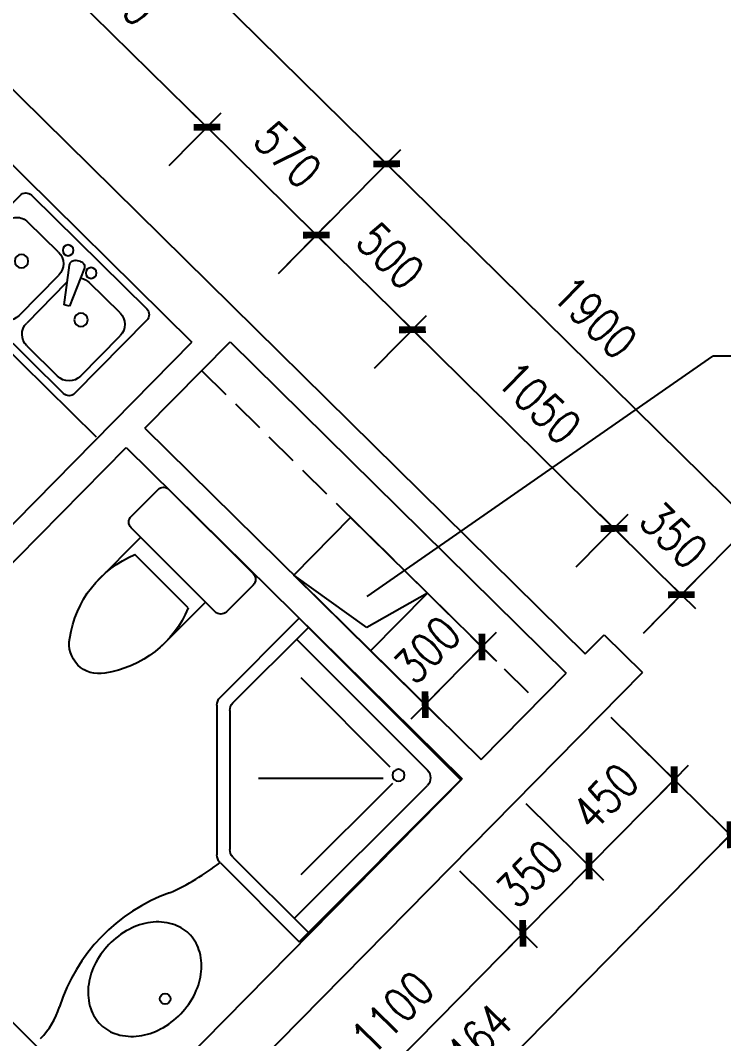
# Model space of a CAD drawing. Extents: x -357449 to -117302, y 127569 to 244935.
# Drawn here: x -249944 to -244727, y 199368 to 206919 of the extents above; entities that cross this region are included whole.
import ezdxf

# ---------------------------------------------------------------- set-up
doc = ezdxf.new("R2010")
doc.units = 0
doc.header["$MEASUREMENT"] = 0
doc.linetypes.add('DASH', pattern=[0.35, 0.25, -0.1])
doc.layers.get('0').update_dxf_attribs({"linetype": 'CONTINUOUS'})
doc.layers.get('DEFPOINTS').update_dxf_attribs({"linetype": 'CONTINUOUS'})
for name, color, linetype in [('1', 8, 'CONTINUOUS'), ('FF', 3, 'CONTINUOUS'), ('FUR', 3, 'CONTINUOUS'), ('PUB_DIM', 123, 'CONTINUOUS'), ('WALL', 1, 'CONTINUOUS'), ('WINDOW', 4, 'CONTINUOUS'), ('WINDOWS', 4, 'CONTINUOUS'), ('阳台', 4, 'CONTINUOUS')]:
    doc.layers.add(name, color=color, linetype=linetype)
doc.styles.add('DIM_FONT', font='SIMPLEX.shx', dxfattribs={"width": 0.8})
doc.dimstyles.get("Standard").update_dxf_attribs({"dimtxt": 375, "dimasz": 1, "dimexe": 150, "dimexo": 0, "dimgap": 200, "dimtad": 1, "dimdec": 0, "dimzin": 0, "dimdsep": 46, "dimtxsty": 'DIM_FONT', "dimblk1": '_DIMX', "dimblk2": '_DIMX', "dimsah": 1, "dimcen": 200, "dimclrd": 256, "dimclre": 256, "dimclrt": 4, "dimadec": 0, "dimazin": 0, "dimtfac": 1, "dimtdec": 0, "dimtix": 1, "dimtmove": 2, "dimatfit": 3, "dimldrblk": '_DIMX', "dimfxl": 0, "dimtolj": 1, "dimtzin": 0, "dimarcsym": 0})

# ---------------------------------------------------------------- blocks, each defined once
blk = doc.blocks.new('A$C54757736')
for p, q in [((630, 440), (30, 440)), ((0, 410), (0, 30)), ((299.3, 382.4), (241.3, 246.4)), ((328, 392.7), (342, 384.6)), ((660, 30), (660, 410)), ((90, 360), (250, 360)), ((258.7, 236.4), (347.4, 354.6)), ((410, 360), (570, 360)), ((30, 90), (30, 300)), ((310, 299.2), (310, 90)), ((350, 90), (350, 300)), ((630, 300), (630, 90)), ((241.3, 246.4), (258.7, 236.4)), ((250, 30), (90, 30)), ((570, 30), (410, 30)), ((30, 0), (630, 0))]:
    blk.add_line(p, q)
for centre, radius in [((270, 390), 20), ((390, 390), 20), ((175, 240), 25), ((485, 240), 25)]:
    blk.add_circle(centre, radius)
for centre, radius, start, end in [((30, 410), 30, 90, 180), ((630, 410), 30, 360, 90), ((318, 375.4), 20, 60, 159.4623), ((332, 367.3), 20, 320.5377, 60), ((90, 300), 60, 90, 180), ((250, 300), 60, 56.607, 90), ((410, 300), 60, 90, 180), ((570, 300), 60, 360, 90), ((90, 90), 60, 180, 270), ((250, 90), 60, 270, 360), ((410, 90), 60, 180, 270), ((570, 90), 60, 270, 360), ((30, 30), 30, 180, 270), ((630, 30), 30, 270, 360)]:
    blk.add_arc(centre, radius, start, end)
blk = doc.blocks.new('_E1EMR')
at = {"layer": 'FF'}
for p, q in [((-1060, 0), (0, 0)), ((-1060, -519.7), (-1060, 0)), ((-1000, -494.8), (-1000, 0)), ((0, -1060), (0, 0)), ((-1000, -92.4), (-127.8, -92.4)), ((-77.8, -1000), (-77.8, -142.4)), ((-236.5, -213.2), (-835.6, -213.2)), ((-249.9, -260.3), (-658.4, -668.8)), ((-189.4, -273.7), (-189.4, -858.7)), ((-555, -1045.4), (-1045.4, -555)), ((-530.2, -985.4), (-985.4, -530.2)), ((-494.8, -1000), (0, -1000)), ((-519.7, -1060), (0, -1060))]:
    blk.add_line(p, q, dxfattribs=at)
blk.add_circle((-189.4, -220), 27.8, dxfattribs=at)
for centre, start, end in [((-127.8, -142.4), 360, 90), ((-950, -494.8), 180, 225), ((-1010, -519.7), 180, 225), ((-494.8, -950), 225, 270), ((-519.7, -1010), 225, 270)]:
    blk.add_arc(centre, 50, start, end, dxfattribs=at)
blk = doc.blocks.new('A$C4918622B')
at = {"layer": 'FUR', "xscale": -0.7999999998137355, "yscale": 0.8000000000465661, "zscale": 0.8}
blk.add_blockref('_E1EMR', (0, 848), dxfattribs=at)
blk = doc.blocks.new('_DIMX')
blk.add_line((-150, 0), (150, 0))
at = {"const_width": 50}
blk.add_lwpolyline([(-70, -70), (70, 70)], dxfattribs=at)
blk = doc.blocks.new('*D431')
at = {"linetype": 'ByBlock'}
for p, q in [((-249522.1, 127812.4), (-248530.2, 126834.9)), ((-252095.1, 123430.8), (-248637.7, 126939.4)), ((-252980.9, 124302.3), (-251989, 123324.8))]:
    blk.add_line(p, q, dxfattribs=at)
at = {"layer": 'DEFPOINTS', "color": 0, "linetype": 'ByBlock'}
for p in [(-249522.1, 127812.4), (-248637, 126940.1), (-252980.9, 124302.3)]:
    blk.add_point(p, dxfattribs=at)
at = {"linetype": 'ByBlock'}
for p, rotation in [((-248637, 126940.1), 45.42128490381923), ((-252095.8, 123430.1), 225.4212849038192)]:
    blk.add_blockref('_DIMX', p, dxfattribs=dict(at, rotation=rotation))
at = {"color": 4, "linetype": 'ByBlock', "insert": (-250562.3, 125378.1), "char_height": 250, "attachment_point": 5, "rotation": 45.42128, "style": 'DIM_FONT'}
blk.add_mtext('\\A1;2464', dxfattribs=at)
blk = doc.blocks.new('*D432')
at = {"linetype": 'ByBlock'}
for p, q in [((-249853.8, 128139.2), (-249277, 127570.8)), ((-249384.5, 127675.3), (-250014.8, 127035.7)), ((-250485.5, 127498.1), (-249908.7, 126929.7))]:
    blk.add_line(p, q, dxfattribs=at)
at = {"layer": 'DEFPOINTS', "color": 0, "linetype": 'ByBlock'}
for p in [(-249853.8, 128139.2), (-250485.5, 127498.1), (-250015.5, 127035)]:
    blk.add_point(p, dxfattribs=at)
at = {"linetype": 'ByBlock'}
for p, rotation in [((-249383.8, 127676.1), 45.42128490416854), ((-250015.5, 127035), 225.4212849041685)]:
    blk.add_blockref('_DIMX', p, dxfattribs=dict(at, rotation=rotation))
at = {"color": 4, "linetype": 'ByBlock', "insert": (-249895.6, 127548.6), "char_height": 250, "attachment_point": 5, "rotation": 45.42128, "style": 'DIM_FONT'}
blk.add_mtext('\\A1;450', dxfattribs=at)
blk = doc.blocks.new('*D433')
at = {"linetype": 'ByBlock'}
for p, q in [((-250485.5, 127498.1), (-249908.7, 126929.7)), ((-250015.5, 127035), (-250506.8, 126536.4)), ((-250014.8, 127035.7), (-250014.1, 127036.4)), ((-250976.8, 126999.5), (-250400, 126431.1)), ((-250507.5, 126535.7), (-250508.2, 126535))]:
    blk.add_line(p, q, dxfattribs=at)
at = {"layer": 'DEFPOINTS', "color": 0, "linetype": 'ByBlock'}
for p in [(-250485.5, 127498.1), (-250976.8, 126999.5), (-250506.8, 126536.4)]:
    blk.add_point(p, dxfattribs=at)
at = {"linetype": 'ByBlock'}
for p, rotation in [((-250015.5, 127035), 225.4212849041716), ((-250506.8, 126536.4), 45.42128490417166)]:
    blk.add_blockref('_DIMX', p, dxfattribs=dict(at, rotation=rotation))
at = {"color": 4, "linetype": 'ByBlock', "insert": (-250457.1, 126978.7), "char_height": 250, "attachment_point": 5, "rotation": 45.42128, "style": 'DIM_FONT'}
blk.add_mtext('\\A1;350', dxfattribs=at)
blk = doc.blocks.new('*D434')
at = {"linetype": 'ByBlock'}
for p, q in [((-250976.8, 126999.5), (-250400, 126431.1)), ((-250507.5, 126535.7), (-252050.6, 124969.8)), ((-252521.2, 125432.2), (-251944.4, 124863.8))]:
    blk.add_line(p, q, dxfattribs=at)
at = {"layer": 'DEFPOINTS', "color": 0, "linetype": 'ByBlock'}
for p in [(-250976.8, 126999.5), (-252521.2, 125432.2), (-252051.3, 124969.1)]:
    blk.add_point(p, dxfattribs=at)
at = {"linetype": 'ByBlock'}
for p, rotation in [((-250506.8, 126536.4), 45.42128490357558), ((-252051.3, 124969.1), 225.4212849035755)]:
    blk.add_blockref('_DIMX', p, dxfattribs=dict(at, rotation=rotation))
at = {"color": 4, "linetype": 'ByBlock', "insert": (-251474.9, 125945.8), "char_height": 250, "attachment_point": 5, "rotation": 45.42128, "style": 'DIM_FONT'}
blk.add_mtext('\\A1;1100', dxfattribs=at)
blk = doc.blocks.new('*D441')
at = {"linetype": 'ByBlock'}
for p, q in [((-251987.4, 131103), (-251081.1, 132022.7)), ((-251185.7, 131915.1), (-248480.4, 129249.4)), ((-249280.7, 128435.8), (-248374.4, 129355.5))]:
    blk.add_line(p, q, dxfattribs=at)
at = {"layer": 'DEFPOINTS', "color": 0, "linetype": 'ByBlock'}
for p in [(-251987.4, 131103), (-248479.7, 129248.7), (-249280.7, 128435.8)]:
    blk.add_point(p, dxfattribs=at)
at = {"linetype": 'ByBlock'}
for p, rotation in [((-251186.4, 131915.8), 135.421284904104), ((-248479.7, 129248.7), 315.421284904104)]:
    blk.add_blockref('_DIMX', p, dxfattribs=dict(at, rotation=rotation))
at = {"color": 4, "linetype": 'ByBlock', "insert": (-249640, 130778.1), "char_height": 250, "attachment_point": 5, "rotation": 315.42128, "style": 'DIM_FONT'}
blk.add_mtext('\\A1;1900', dxfattribs=at)
blk = doc.blocks.new('*D442')
at = {"linetype": 'ByBlock'}
for p, q in [((-254551.6, 133629.8), (-253645.3, 134549.5)), ((-251187.1, 131916.5), (-253749.9, 134441.9)), ((-251987.4, 131103), (-251081.1, 132022.7))]:
    blk.add_line(p, q, dxfattribs=at)
at = {"layer": 'DEFPOINTS', "color": 0, "linetype": 'ByBlock'}
for p in [(-253750.6, 134442.6), (-254551.6, 133629.8), (-251987.4, 131103)]:
    blk.add_point(p, dxfattribs=at)
at = {"linetype": 'ByBlock'}
for p, rotation in [((-253750.6, 134442.6), 135.4212849038613), ((-251186.4, 131915.8), 315.4212849038614)]:
    blk.add_blockref('_DIMX', p, dxfattribs=dict(at, rotation=rotation))
at = {"color": 4, "linetype": 'ByBlock', "insert": (-252275.5, 133375.1), "char_height": 250, "attachment_point": 5, "rotation": 315.42128, "style": 'DIM_FONT'}
blk.add_mtext('\\A1;1800', dxfattribs=at)
blk = doc.blocks.new('*D443')
at = {"linetype": 'ByBlock'}
for p, q in [((-249779.3, 128927.1), (-249393.2, 129318.9)), ((-249499.2, 129212.7), (-249500, 129213.4)), ((-248999.9, 128720.7), (-249498.5, 129212)), ((-249280.7, 128435.8), (-248894.6, 128827.5)), ((-248999.2, 128720), (-248998.5, 128719.3))]:
    blk.add_line(p, q, dxfattribs=at)
at = {"layer": 'DEFPOINTS', "color": 0, "linetype": 'ByBlock'}
for p in [(-249498.5, 129212), (-249779.3, 128927.1), (-249280.7, 128435.8)]:
    blk.add_point(p, dxfattribs=at)
at = {"linetype": 'ByBlock'}
for p, rotation in [((-249498.5, 129212), 315.4212849038256), ((-248999.9, 128720.7), 135.4212849038255)]:
    blk.add_blockref('_DIMX', p, dxfattribs=dict(at, rotation=rotation))
at = {"color": 4, "linetype": 'ByBlock', "insert": (-249056.2, 129162.2), "char_height": 250, "attachment_point": 5, "rotation": 315.42128, "style": 'DIM_FONT'}
blk.add_mtext('\\A1;350', dxfattribs=at)
blk = doc.blocks.new('*D444')
at = {"linetype": 'ByBlock'}
for p, q in [((-252799.2, 131902.9), (-252413.2, 132294.7)), ((-251707.3, 131388.6), (-252517.7, 132187.2)), ((-251987.4, 131103), (-251601.3, 131494.7))]:
    blk.add_line(p, q, dxfattribs=at)
at = {"layer": 'DEFPOINTS', "color": 0, "linetype": 'ByBlock'}
for p in [(-252518.5, 132187.9), (-252799.2, 131902.9), (-251987.4, 131103)]:
    blk.add_point(p, dxfattribs=at)
at = {"linetype": 'ByBlock'}
for p, rotation in [((-252518.5, 132187.9), 135.4212849031973), ((-251706.6, 131387.9), 315.4212849031974)]:
    blk.add_blockref('_DIMX', p, dxfattribs=dict(at, rotation=rotation))
at = {"color": 4, "linetype": 'ByBlock', "insert": (-251919.5, 131983.8), "char_height": 250, "attachment_point": 5, "rotation": 315.42128, "style": 'DIM_FONT'}
blk.add_mtext('\\A1;570', dxfattribs=at)
blk = doc.blocks.new('*D445')
at = {"linetype": 'ByBlock'}
for p, q in [((-254551.6, 133629.8), (-254165.6, 134021.5)), ((-252519.2, 132188.6), (-254270.1, 133914)), ((-252799.2, 131902.9), (-252413.2, 132294.7))]:
    blk.add_line(p, q, dxfattribs=at)
at = {"layer": 'DEFPOINTS', "color": 0, "linetype": 'ByBlock'}
for p in [(-254270.9, 133914.7), (-254551.6, 133629.8), (-252799.2, 131902.9)]:
    blk.add_point(p, dxfattribs=at)
at = {"linetype": 'ByBlock'}
for p, rotation in [((-254270.9, 133914.7), 135.421284904169), ((-252518.5, 132187.9), 315.4212849041689)]:
    blk.add_blockref('_DIMX', p, dxfattribs=dict(at, rotation=rotation))
at = {"color": 4, "linetype": 'ByBlock', "insert": (-253201.6, 133247.2), "char_height": 250, "attachment_point": 5, "rotation": 315.42128, "style": 'DIM_FONT'}
blk.add_mtext('\\A1;1230', dxfattribs=at)
blk = doc.blocks.new('*D446')
at = {"linetype": 'ByBlock'}
for p, q in [((-247316.1, 205865.9), (-246930.1, 206257.7)), ((-245540.6, 204677.8), (-247034.7, 206150.1)), ((-245820.6, 204392.2), (-245434.6, 204784))]:
    blk.add_line(p, q, dxfattribs=at)
at = {"layer": 'DEFPOINTS', "color": 0, "linetype": 'ByBlock'}
for p in [(-247035.4, 206150.8), (-247316.1, 205865.9), (-245820.6, 204392.2)]:
    blk.add_point(p, dxfattribs=at)
at = {"linetype": 'ByBlock'}
for p, rotation in [((-247035.4, 206150.8), 135.421284903649), ((-245539.9, 204677.1), 315.421284903649)]:
    blk.add_blockref('_DIMX', p, dxfattribs=dict(at, rotation=rotation))
at = {"color": 4, "linetype": 'ByBlock', "insert": (-246094.6, 205609.8), "char_height": 250, "attachment_point": 5, "rotation": 315.42128, "style": 'DIM_FONT'}
blk.add_mtext('\\A1;1050', dxfattribs=at)
blk = doc.blocks.new('*D542')
at = {"linetype": 'ByBlock'}
for p, q in [((-251987.4, 131103), (-251601.3, 131494.7)), ((-251705.9, 131387.2), (-250994.8, 130686.4)), ((-251274.8, 130400.8), (-250888.8, 130792.6))]:
    blk.add_line(p, q, dxfattribs=at)
at = {"layer": 'DEFPOINTS', "color": 0, "linetype": 'ByBlock'}
for p in [(-251987.4, 131103), (-250994, 130685.7), (-251274.8, 130400.8)]:
    blk.add_point(p, dxfattribs=at)
at = {"linetype": 'ByBlock'}
for p, rotation in [((-251706.6, 131387.9), 135.4212849052568), ((-250994, 130685.7), 315.4212849052568)]:
    blk.add_blockref('_DIMX', p, dxfattribs=dict(at, rotation=rotation))
at = {"color": 4, "linetype": 'ByBlock', "insert": (-251157.3, 131232.7), "char_height": 250, "attachment_point": 5, "rotation": 315.42128, "style": 'DIM_FONT'}
blk.add_mtext('\\A1;500', dxfattribs=at)
blk = doc.blocks.new('A$C571F03B5')
for p, q in [((170, 500), (30, 500)), ((0, 470), (0, 30)), ((200, 30), (200, 470)), ((200.4, 419.8), (430.4, 419.8)), ((260.4, 110.3), (260.4, 389.8)), ((200.4, 80.3), (430.4, 80.3)), ((30, 0), (170, 0))]:
    blk.add_line(p, q)
for centre, radius, start, end in [((30, 470), 30, 90, 180), ((170, 470), 30, 0, 90), ((412.8, 22.6), 397.5, 53.3619, 112.5495), ((589.6, 250), 109.8, 303.4509, 56.5491), ((412.8, 477.4), 397.5, 247.4505, 306.6381), ((30, 30), 30, 180, 270), ((170, 30), 30, 270, 0)]:
    blk.add_arc(centre, radius, start, end)
at = {"style": 'DIM_FONT', "text_generation_flag": 4, "width": 0.8, "flags": 9}
for tag in ['XSIZE', 'YSIZE']:
    blk.add_attdef(tag, (0, 250), '', height=0.5, rotation=90, dxfattribs=at)
blk = doc.blocks.new('*D1338')
at = {"linetype": 'ByBlock'}
for p, q in [((-246924.8, 204197.7), (-246413, 203693.4)), ((-247345.9, 203770.4), (-246834.1, 203266.1)), ((-246519.9, 203798.7), (-246941, 203371.3)), ((-246519.1, 203799.4), (-246518.4, 203800.1)), ((-246941.7, 203370.6), (-246942.4, 203369.9))]:
    blk.add_line(p, q, dxfattribs=at)
at = {"layer": 'DEFPOINTS', "color": 0, "linetype": 'ByBlock'}
for p in [(-246924.8, 204197.7), (-247345.9, 203770.4), (-246941, 203371.3)]:
    blk.add_point(p, dxfattribs=at)
at = {"linetype": 'ByBlock'}
for p, rotation in [((-246519.9, 203798.7), 225.4212849044942), ((-246941, 203371.3), 45.42128490449415)]:
    blk.add_blockref('_DIMX', p, dxfattribs=dict(at, rotation=rotation))
at = {"color": 4, "linetype": 'ByBlock', "insert": (-246926.3, 203778), "char_height": 250, "attachment_point": 5, "rotation": 45.42128, "style": 'DIM_FONT'}
blk.add_mtext('\\A1;300', dxfattribs=at)

msp = doc.modelspace()

# ---------------------------------------------------------------- linework, layer by layer
at = {"layer": '1'}
msp.add_line((-251011.09, 205434.72), (-249381.91, 203829.33), dxfattribs=at)
msp.add_lwpolyline([(-249287.07, 200065.49, 0.0789663), (-249394.15, 199912.39, 0.0881515), (-249439.98, 199751.14, 0.1052687), (-249422.36, 199589.76, 0.1216849), (-249347.4, 199470.38, 0.1216849), (-249225.48, 199399.63, 0.1052687), (-249063.58, 199387.66, 0.0881515), (-248904.03, 199439.08, 0.0789663), (-248754.76, 199551.44, 0.0789663), (-248647.67, 199704.55, 0.0881515), (-248601.85, 199865.79, 0.1052687), (-248619.47, 200027.18, 0.1216849), (-248694.42, 200146.56, 0.1216849), (-248816.35, 200217.3, 0.1052687), (-248978.25, 200229.28, 0.0881515), (-249137.79, 200177.85, 0.0789663)], format="xyb", close=True, dxfattribs=at)
msp.add_circle((-248869.85, 199662.59), 40, dxfattribs=at)
for centre, radius, start, end in [((-249549.78, 202050.18), 1753.12, 293.987814, 308.303837), ((-248391.49, 199200.64), 1325, 109.650576, 162.349424), ((-250225.87, 199784.32), 600, 316, 342.349424)]:
    msp.add_arc(centre, radius, start, end, dxfattribs=at)
at = {"layer": 'PUB_DIM', "linetype": 'Continuous'}
for p in [(-247372.04, 202647.45), (-242378.42, 204429.81)]:
    msp.add_line(p, (-244807.84, 204429.81), dxfattribs=at)
at = {"layer": 'WALL'}
for p, q in [((-251186.56, 207573.13), (-245754.72, 202220.59)), ((-251021.48, 206848.9), (-248670.94, 204532.67)), ((-251848.99, 201307.54), (-248670.94, 204532.67)), ((-249019.8, 203893.69), (-248388.1, 204534.74)), ((-248388.1, 204534.74), (-245895.1, 202078.14)), ((-249019.8, 203893.69), (-246526.8, 201437.08)), ((-251706.53, 201167.16), (-249160.18, 203751.23)), ((-249160.18, 203751.23), (-246667.18, 201294.62)), ((-245754.72, 202220.59), (-245614.34, 202363.05)), ((-245614.34, 202363.05), (-245329.43, 202082.29)), ((-249209.36, 198144.88), (-245329.43, 202082.29)), ((-246526.8, 201437.08), (-245895.1, 202078.14)), ((-249213.52, 198710.55), (-246667.18, 201294.62)), ((-250424.41, 199903.76), (-249213.52, 198710.55))]:
    msp.add_line(p, q, dxfattribs=at)
at = {"layer": 'WINDOWS'}
for p, q in [((-247372.94, 202416.34), (-247915.76, 202805.76)), ((-246924.79, 202671.62), (-247372.94, 202416.34))]:
    msp.add_line(p, q, dxfattribs=at)
msp.add_lwpolyline([(-246924.79, 202671.62), (-247494.62, 203233.13), (-247915.76, 202805.76), (-247345.93, 202244.25)], close=True, dxfattribs=at)
at = {"layer": '阳台', "color": 8, "linetype": 'DASH', "ltscale": 1000}
msp.add_line((-248598.67, 204321.06), (-246105.66, 201864.45), dxfattribs=at)

# ---------------------------------------------------------------- block references
at = {"layer": '1', "xscale": -2, "yscale": 2, "zscale": 2}
for name, p, rotation in [('A$C54757736', (-249581.98, 204110.71), 315.4212849082987), ('A$C571F03B5', (-248174.91, 202773.89), 45)]:
    msp.add_blockref(name, p, dxfattribs=dict(at, rotation=rotation))
at = {"layer": 'WINDOW', "xscale": 2, "yscale": 2, "zscale": 2, "rotation": 225}
msp.add_blockref('A$C4918622B', (-247875.18, 202484.99), dxfattribs=at)

# ---------------------------------------------------------------- dimensions: what is measured, and where the dimension line sits
at = {"layer": 'WINDOWS'}
for p1, p2, distance, picture, middle, set_off in [((-248028.7, 205041.95), (-250592.93, 207568.75), -1141.22, '*D442', (-248316.78, 207314.1), (3958.68, 73938.98)), ((-248840.53, 205841.93), (-250592.93, 207568.75), -400, '*D445', (-249242.95, 207186.13), (3958.68, 73938.98)), ((-248028.7, 205041.95), (-248840.53, 205841.93), -400, '*D444', (-247960.84, 205922.73), (3958.68, 73938.98)), ((-248028.7, 205041.95), (-245322.01, 202374.77), 1141.22, '*D441', (-245681.32, 204717.11), (3958.68, 73938.98)), ((-248028.7, 205041.95), (-247316.13, 204339.78), 400, '*D542', (-247198.64, 205171.66), (3958.68, 73938.98)), ((-245820.61, 202866.09), (-247316.13, 204339.78), -400, '*D446', (-246094.59, 204083.73), (0, -1526.12)), ((-245322.01, 202374.77), (-245820.61, 202866.09), -400, '*D443', (-245097.53, 203101.23), (3958.68, 73938.98)), ((-246924.79, 202671.62), (-247345.93, 202244.25), 568.51, '*D1338', (-246926.3, 202251.92), (0, -1526.12)), ((-249022.26, 198241.29), (-245563.46, 201751.34), -1242.67, '*D431', (-246603.61, 199317.12), (3958.68, 73938.98)), ((-245563.46, 201751.34), (-246195.16, 201110.28), 659.78, '*D432', (-245605.24, 201160.74), (4290.32, 73612.19)), ((-246195.16, 201110.28), (-246686.48, 200611.68), 659.78, '*D433', (-246166.75, 200590.91), (4290.32, 73612.19)), ((-246686.48, 200611.68), (-248230.89, 199044.39), 659.78, '*D434', (-247184.61, 199557.96), (4290.32, 73612.19))]:
    dim = msp.add_aligned_dim(p1=p1, p2=p2, distance=distance, dimstyle='Standard', override={"dimtxt": 250, "dimgap": 150, "dimlfac": 0.5, "dimblk": '_DIMX'}, dxfattribs=at)
    dim.commit()
    dim.dimension.update_dxf_attribs({"geometry": picture, "text_midpoint": middle, "insert": set_off})

doc.saveas('drawing.dxf')
